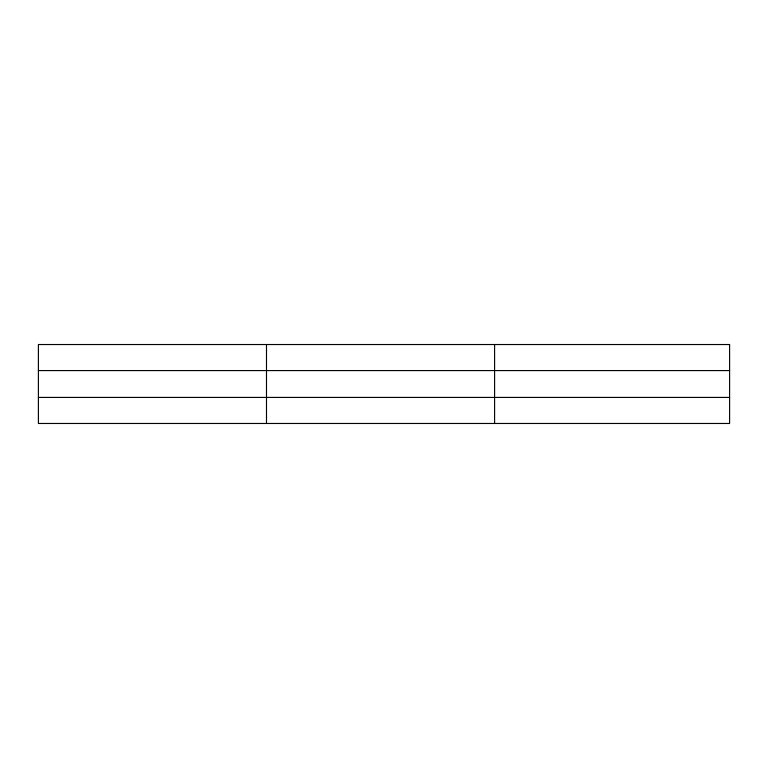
<?xml version="1.0" encoding="UTF-8"?>
<svg xmlns="http://www.w3.org/2000/svg" width="768" height="768" viewBox="0 0 768 768"><rect width="100%" height="100%" fill="white"/><g stroke="black" fill="none" stroke-linecap="round" stroke-linejoin="round"><path stroke-width="1.15" d="M266.496 423.475L266.496 344.525M494.592 423.475L494.592 344.525M38.4 370.579L729.6 370.579M38.4 397.421L729.6 397.421M729.6 344.525L729.6 423.475L38.4 423.475L38.4 344.525L729.6 344.525"/></g></svg>
